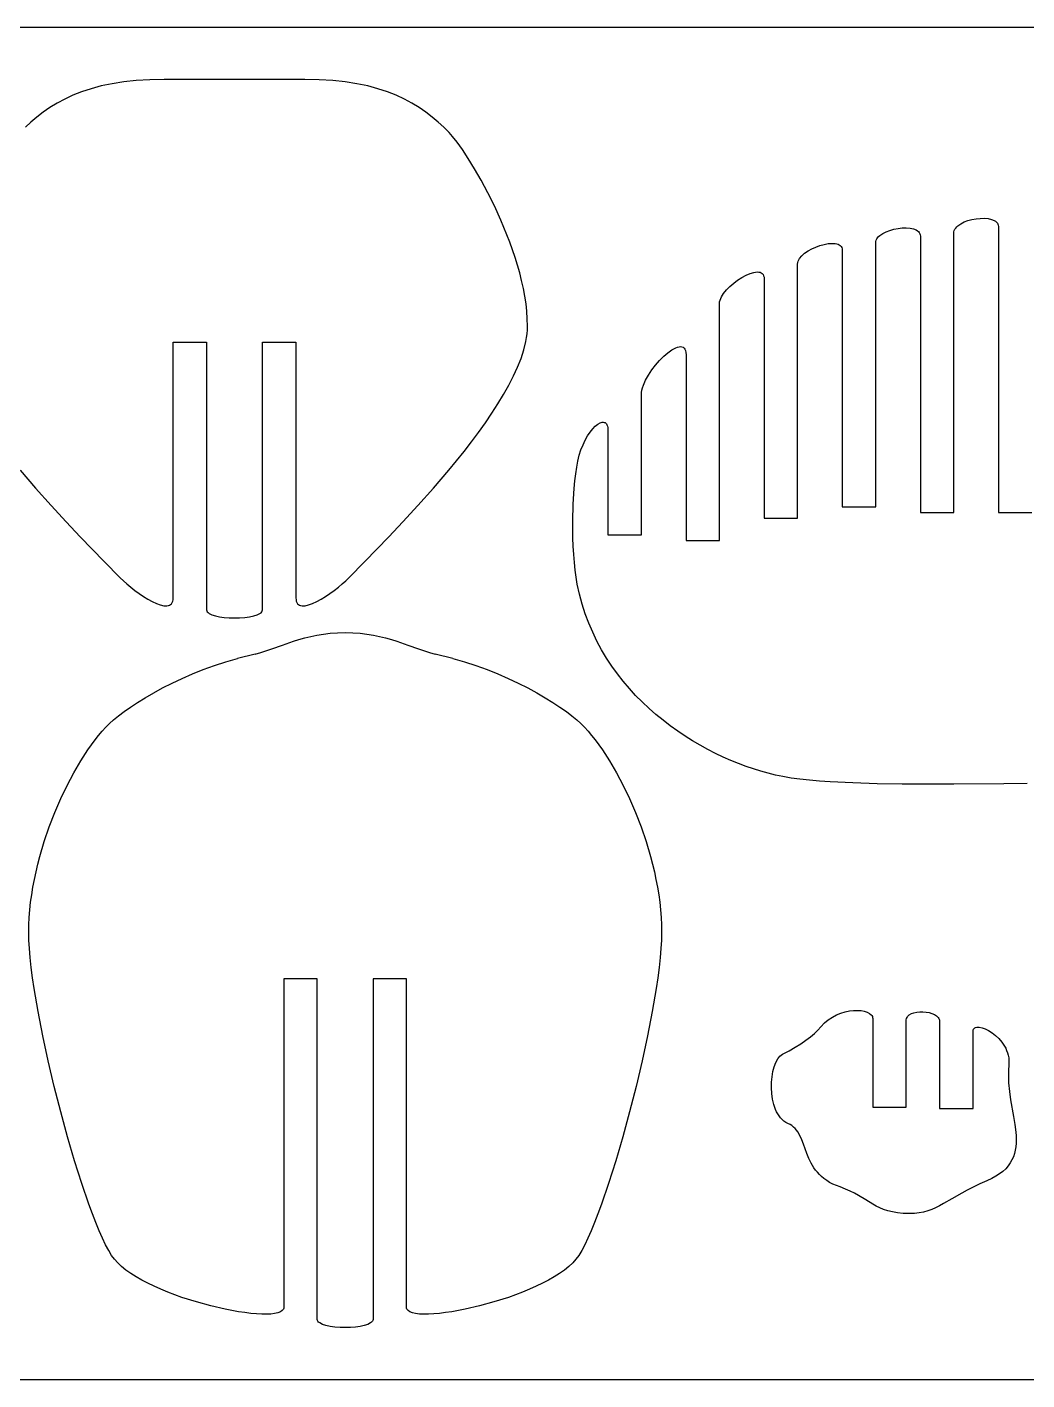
# Model space of a CAD drawing. Extents: x -1907 to 1907, y -3764 to 3764.
# Drawn here: x -1032 to 45, y 789 to 2247 of the extents above; entities that cross this region are included whole.
import ezdxf

# ---------------------------------------------------------------- set-up
doc = ezdxf.new("R2010")
doc.units = 0
doc.header["$MEASUREMENT"] = 0
doc.layers.get('0').update_dxf_attribs({"linetype": 'CONTINUOUS'})

msp = doc.modelspace()

# ---------------------------------------------------------------- linework, layer by layer
for p, q in [((-1907, 2246.5), (1907, 2246.5)), ((-928.3, 2187.5), (-940.9, 2185.5)), ((-914.8, 2189), (-928.3, 2187.5)), ((-900.3, 2189.8), (-914.8, 2189)), ((-884.8, 2190.2), (-900.3, 2189.8)), ((-733.1, 2190.2), (-884.8, 2190.2)), ((-717.6, 2189.8), (-733.1, 2190.2)), ((-703.1, 2189), (-717.6, 2189.8)), ((-689.6, 2187.5), (-703.1, 2189)), ((-677, 2185.5), (-689.6, 2187.5)), ((-983.1, 2173), (-991.9, 2168.9)), ((-973.7, 2176.8), (-983.1, 2173)), ((-963.5, 2180.1), (-973.7, 2176.8)), ((-952.6, 2183.1), (-963.5, 2180.1)), ((-940.9, 2185.5), (-952.6, 2183.1)), ((-665.3, 2183.1), (-677, 2185.5)), ((-654.4, 2180.1), (-665.3, 2183.1)), ((-644.2, 2176.8), (-654.4, 2180.1)), ((-634.8, 2173), (-644.2, 2176.8)), ((-626, 2168.9), (-634.8, 2173)), ((-1007.8, 2159.8), (-1015, 2154.8)), ((-1000.1, 2164.5), (-1007.8, 2159.8)), ((-991.9, 2168.9), (-1000.1, 2164.5)), ((-617.8, 2164.5), (-626, 2168.9)), ((-610.1, 2159.8), (-617.8, 2164.5)), ((-602.9, 2154.8), (-610.1, 2159.8)), ((-1028.2, 2144.2), (-1034.3, 2138.7)), ((-1021.8, 2149.6), (-1028.2, 2144.2)), ((-1015, 2154.8), (-1021.8, 2149.6)), ((-596.1, 2149.6), (-602.9, 2154.8)), ((-589.7, 2144.2), (-596.1, 2149.6)), ((-583.6, 2138.7), (-589.7, 2144.2)), ((-577.8, 2133), (-583.6, 2138.7)), ((-574, 2128.7), (-577.8, 2133)), ((-569.2, 2122.5), (-574, 2128.7)), ((-563.5, 2114.5), (-569.2, 2122.5)), ((-557.2, 2104.9), (-563.5, 2114.5)), ((-550.5, 2093.9), (-557.2, 2104.9)), ((-543.4, 2081.6), (-550.5, 2093.9)), ((-536.2, 2068.1), (-543.4, 2081.6)), ((-529, 2053.8), (-536.2, 2068.1)), ((-522, 2038.6), (-529, 2053.8)), ((-515.4, 2022.8), (-522, 2038.6)), ((-107, 2026), (-102.9, 2027.5)), ((-102.9, 2027.5), (-98.6, 2028.8)), ((-98.6, 2028.8), (-94.1, 2029.6)), ((-94.1, 2029.6), (-89.6, 2030.1)), ((-89.6, 2030.1), (-85.3, 2030.2)), ((-85.3, 2030.2), (-81.2, 2029.9)), ((-81.2, 2029.9), (-77.6, 2029.1)), ((-77.6, 2029.1), (-74.5, 2027.9)), ((-74.5, 2027.9), (-73.2, 2027.1)), ((-73.2, 2027.1), (-72.1, 2026.1)), ((-72.1, 2026.1), (-71.3, 2025.1)), ((-33.9, 2025.9), (-33.5, 2027.3)), ((-33.5, 2027.3), (-32.8, 2028.7)), ((-32.8, 2028.7), (-31.9, 2030)), ((-31.9, 2030), (-30.9, 2031.3)), ((-30.9, 2031.3), (-29.6, 2032.5)), ((-29.6, 2032.5), (-26.5, 2034.6)), ((-26.5, 2034.6), (-22.9, 2036.5)), ((-22.9, 2036.5), (-18.8, 2038)), ((-18.8, 2038), (-14.5, 2039.2)), ((-14.5, 2039.2), (-10, 2040)), ((-10, 2040), (-5.5, 2040.4)), ((-5.5, 2040.4), (-1.1, 2040.5)), ((-1.1, 2040.5), (2.9, 2040.1)), ((2.9, 2040.1), (6.6, 2039.3)), ((6.6, 2039.3), (9.6, 2038.1)), ((9.6, 2038.1), (10.9, 2037.3)), ((10.9, 2037.3), (12, 2036.4)), ((12, 2036.4), (12.9, 2035.4)), ((12.9, 2035.4), (13.5, 2034.3)), ((13.5, 2034.3), (13.9, 2033)), ((13.9, 2033), (14.1, 2031.7)), ((14.1, 2031.7), (14.1, 1723.5)), ((-512.3, 2014.7), (-515.4, 2022.8)), ((-509.4, 2006.6), (-512.3, 2014.7)), ((-178.2, 2011.2), (-173.8, 2012.4)), ((-173.8, 2012.4), (-169.4, 2013.2)), ((-169.4, 2013.2), (-165.4, 2013.5)), ((-165.4, 2013.5), (-161.7, 2013.3)), ((-161.7, 2013.3), (-160.1, 2013)), ((-160.1, 2013), (-158.6, 2012.5)), ((-158.6, 2012.5), (-157.4, 2011.9)), ((-157.4, 2011.9), (-156.3, 2011.1)), ((-118.1, 2013.9), (-118, 2015.4)), ((-118.1, 1729.5), (-118.1, 2013.9)), ((-118, 2015.4), (-117.6, 2016.8)), ((-117.6, 2016.8), (-117, 2018.2)), ((-117, 2018.2), (-116.1, 2019.5)), ((-116.1, 2019.5), (-115, 2020.8)), ((-115, 2020.8), (-113.7, 2021.9)), ((-113.7, 2021.9), (-110.6, 2024.1)), ((-110.6, 2024.1), (-107, 2026)), ((-71.3, 2025.1), (-70.6, 2023.9)), ((-70.6, 2023.9), (-70.2, 2022.6)), ((-70.2, 2022.6), (-70.1, 2021.1)), ((-70.1, 2021.1), (-70.1, 1723.5)), ((-34, 2024.3), (-33.9, 2025.9)), ((-34, 1723.5), (-34, 2024.3)), ((-506.6, 1998.3), (-509.4, 2006.6)), ((-504, 1990), (-506.6, 1998.3)), ((-201.1, 1995.7), (-200.2, 1997.2)), ((-200.2, 1997.2), (-197.8, 2000)), ((-197.8, 2000), (-194.8, 2002.8)), ((-194.8, 2002.8), (-191.1, 2005.3)), ((-191.1, 2005.3), (-187.1, 2007.6)), ((-187.1, 2007.6), (-182.7, 2009.5)), ((-182.7, 2009.5), (-178.2, 2011.2)), ((-156.3, 2011.1), (-155.4, 2010.1)), ((-155.4, 2010.1), (-154.7, 2008.9)), ((-154.7, 2008.9), (-154.3, 2007.6)), ((-154.3, 2007.6), (-154.2, 2006)), ((-154.2, 2006), (-154.2, 1729.5)), ((-501.7, 1981.7), (-504, 1990)), ((-249.5, 1982.2), (-247.6, 1982.5)), ((-247.6, 1982.5), (-245.9, 1982.7)), ((-245.9, 1982.7), (-244.2, 1982.6)), ((-244.2, 1982.6), (-242.8, 1982.3)), ((-202.3, 1991.2), (-202.1, 1992.7)), ((-202.3, 1717.5), (-202.3, 1991.2)), ((-202.1, 1992.7), (-201.7, 1994.2)), ((-201.7, 1994.2), (-201.1, 1995.7)), ((-499.6, 1973.3), (-501.7, 1981.7)), ((-497.7, 1965), (-499.6, 1973.3)), ((-275.3, 1967), (-271.2, 1970.5)), ((-271.2, 1970.5), (-266.9, 1973.7)), ((-266.9, 1973.7), (-262.4, 1976.6)), ((-262.4, 1976.6), (-257.9, 1979.1)), ((-257.9, 1979.1), (-253.6, 1981)), ((-253.6, 1981), (-249.5, 1982.2)), ((-242.8, 1982.3), (-241.5, 1981.8)), ((-241.5, 1981.8), (-240.4, 1981)), ((-240.4, 1981), (-239.5, 1979.9)), ((-239.5, 1979.9), (-238.9, 1978.6)), ((-238.9, 1978.6), (-238.5, 1977)), ((-238.5, 1977), (-238.3, 1975.1)), ((-238.3, 1975.1), (-238.3, 1717.5)), ((-496.2, 1956.7), (-497.7, 1965)), ((-494.9, 1948.5), (-496.2, 1956.7)), ((-285.9, 1952.2), (-285.2, 1954)), ((-285.2, 1954), (-284.4, 1955.8)), ((-284.4, 1955.8), (-282, 1959.5)), ((-282, 1959.5), (-278.9, 1963.3)), ((-278.9, 1963.3), (-275.3, 1967)), ((-494, 1940.3), (-494.9, 1948.5)), ((-493.5, 1932.2), (-494, 1940.3)), ((-286.4, 1948.8), (-286.3, 1950.5)), ((-286.4, 1693.5), (-286.4, 1948.8)), ((-286.3, 1950.5), (-285.9, 1952.2)), ((-493.3, 1924.2), (-493.5, 1932.2)), ((-493.4, 1920.2), (-493.3, 1924.2)), ((-495.1, 1907.6), (-494.3, 1911.9)), ((-494.3, 1911.9), (-493.7, 1916.1)), ((-493.7, 1916.1), (-493.4, 1920.2)), ((-875.1, 1907), (-839, 1907)), ((-875.1, 1631.4), (-875.1, 1907)), ((-839, 1907), (-839, 1618.5)), ((-778.9, 1618.5), (-778.9, 1907)), ((-778.9, 1907), (-742.8, 1907)), ((-742.8, 1907), (-742.8, 1631.4)), ((-500.3, 1889.6), (-497.3, 1898.7)), ((-497.3, 1898.7), (-495.1, 1907.6)), ((-346.5, 1891.8), (-342, 1895.7)), ((-342, 1895.7), (-337.7, 1898.7)), ((-337.7, 1898.7), (-333.6, 1900.9)), ((-333.6, 1900.9), (-331.8, 1901.6)), ((-331.8, 1901.6), (-330, 1902)), ((-330, 1902), (-328.4, 1902.2)), ((-328.4, 1902.2), (-326.9, 1902)), ((-326.9, 1902), (-325.6, 1901.5)), ((-325.6, 1901.5), (-324.5, 1900.7)), ((-324.5, 1900.7), (-323.7, 1899.5)), ((-323.7, 1899.5), (-323, 1897.9)), ((-323, 1897.9), (-322.6, 1895.9)), ((-322.6, 1895.9), (-322.5, 1893.5)), ((-504, 1880.2), (-500.3, 1889.6)), ((-359.4, 1877.1), (-355.3, 1882.4)), ((-355.3, 1882.4), (-351, 1887.4)), ((-351, 1887.4), (-346.5, 1891.8)), ((-322.5, 1893.5), (-322.5, 1693.5)), ((-513.4, 1860.7), (-508.4, 1870.6)), ((-508.4, 1870.6), (-504, 1880.2)), ((-368.5, 1860.6), (-366.1, 1866.1)), ((-366.1, 1866.1), (-363, 1871.6)), ((-363, 1871.6), (-359.4, 1877.1)), ((-519, 1850.7), (-513.4, 1860.7)), ((-370.6, 1850.3), (-370.4, 1852.8)), ((-370.4, 1852.8), (-370, 1855.3)), ((-370, 1855.3), (-369.4, 1857.9)), ((-369.4, 1857.9), (-368.5, 1860.6)), ((-531.7, 1830.4), (-525.1, 1840.6)), ((-525.1, 1840.6), (-519, 1850.7)), ((-370.6, 1699.5), (-370.6, 1850.3)), ((-538.7, 1820.1), (-531.7, 1830.4)), ((-553.7, 1799.6), (-546, 1809.8)), ((-546, 1809.8), (-538.7, 1820.1)), ((-428.5, 1806.1), (-425.8, 1810.2)), ((-425.8, 1810.2), (-423, 1813.6)), ((-423, 1813.6), (-420.3, 1816.4)), ((-420.3, 1816.4), (-417.6, 1818.6)), ((-417.6, 1818.6), (-415.1, 1820)), ((-415.1, 1820), (-412.8, 1820.7)), ((-412.8, 1820.7), (-411.7, 1820.8)), ((-411.7, 1820.8), (-410.7, 1820.6)), ((-410.7, 1820.6), (-409.8, 1820.3)), ((-409.8, 1820.3), (-409, 1819.7)), ((-409, 1819.7), (-408.3, 1818.9)), ((-408.3, 1818.9), (-407.7, 1817.8)), ((-407.7, 1817.8), (-407.3, 1816.6)), ((-407.3, 1816.6), (-406.9, 1815.1)), ((-406.9, 1815.1), (-406.6, 1811.3)), ((-406.6, 1811.3), (-406.6, 1699.5)), ((-561.6, 1789.3), (-553.7, 1799.6)), ((-435.7, 1791), (-433.5, 1796.5)), ((-433.5, 1796.5), (-431.1, 1801.6)), ((-431.1, 1801.6), (-428.5, 1806.1)), ((-577.9, 1769.1), (-569.7, 1779.2)), ((-569.7, 1779.2), (-561.6, 1789.3)), ((-440.3, 1772.4), (-439.1, 1778.9)), ((-439.1, 1778.9), (-437.6, 1785.1)), ((-437.6, 1785.1), (-435.7, 1791)), ((-1040, 1769.1), (-1023.3, 1749.6)), ((-594.7, 1749.6), (-577.9, 1769.1)), ((-442.2, 1757.6), (-441.3, 1765.3)), ((-441.3, 1765.3), (-440.3, 1772.4)), ((-1023.3, 1749.6), (-1006.6, 1730.9)), ((-611.3, 1730.9), (-594.7, 1749.6)), ((-444.1, 1732.4), (-443, 1749.5)), ((-443, 1749.5), (-442.2, 1757.6)), ((-1006.6, 1730.9), (-990.4, 1713.4)), ((-627.5, 1713.4), (-611.3, 1730.9)), ((-444.6, 1714.3), (-444.1, 1732.4)), ((-154.2, 1729.5), (-118.1, 1729.5)), ((-70.1, 1723.5), (-34, 1723.5)), ((14.1, 1723.5), (50.1, 1723.5)), ((-990.4, 1713.4), (-975.2, 1697.3)), ((-642.7, 1697.3), (-627.5, 1713.4)), ((-444.4, 1696.1), (-444.6, 1714.3)), ((-238.3, 1717.5), (-202.3, 1717.5)), ((-975.2, 1697.3), (-949.2, 1670.7)), ((-668.7, 1670.7), (-642.7, 1697.3)), ((-444, 1687.1), (-444.4, 1696.1)), ((-406.6, 1699.5), (-370.6, 1699.5)), ((-322.5, 1693.5), (-286.4, 1693.5)), ((-443.5, 1678.3), (-444, 1687.1)), ((-442.8, 1669.7), (-443.5, 1678.3)), ((-949.2, 1670.7), (-932, 1653.2)), ((-685.9, 1653.2), (-668.7, 1670.7)), ((-442, 1661.5), (-442.8, 1669.7)), ((-932, 1653.2), (-928.7, 1650)), ((-928.7, 1650), (-925, 1646.6)), ((-693, 1646.6), (-689.2, 1650)), ((-689.2, 1650), (-685.9, 1653.2)), ((-440.9, 1653.7), (-442, 1661.5)), ((-439.7, 1646.4), (-440.9, 1653.7)), ((-925, 1646.6), (-920.8, 1643.1)), ((-920.8, 1643.1), (-916.3, 1639.6)), ((-916.3, 1639.6), (-911.7, 1636.3)), ((-911.7, 1636.3), (-906.9, 1633.1)), ((-906.9, 1633.1), (-902.2, 1630.2)), ((-715.7, 1630.2), (-711, 1633.1)), ((-711, 1633.1), (-706.2, 1636.3)), ((-706.2, 1636.3), (-701.6, 1639.6)), ((-701.6, 1639.6), (-697.1, 1643.1)), ((-697.1, 1643.1), (-693, 1646.6)), ((-437.3, 1635.4), (-439.7, 1646.4)), ((-434.4, 1624.7), (-437.3, 1635.4)), ((-902.2, 1630.2), (-897.5, 1627.6)), ((-897.5, 1627.6), (-893, 1625.6)), ((-893, 1625.6), (-888.9, 1624)), ((-888.9, 1624), (-885, 1623.1)), ((-885, 1623.1), (-883.3, 1623)), ((-883.3, 1623), (-881.7, 1623)), ((-881.7, 1623), (-880.2, 1623.2)), ((-880.2, 1623.2), (-878.9, 1623.6)), ((-878.9, 1623.6), (-877.8, 1624.3)), ((-877.8, 1624.3), (-876.9, 1625.2)), ((-876.9, 1625.2), (-876.1, 1626.4)), ((-876.1, 1626.4), (-875.5, 1627.8)), ((-875.5, 1627.8), (-875.2, 1629.5)), ((-875.2, 1629.5), (-875.1, 1631.4)), ((-839, 1618.5), (-838.8, 1617.5)), ((-779.1, 1617.4), (-778.9, 1618.5)), ((-742.8, 1631.4), (-742.7, 1629.5)), ((-742.7, 1629.5), (-742.4, 1627.8)), ((-742.4, 1627.8), (-741.8, 1626.4)), ((-741.8, 1626.4), (-741.1, 1625.2)), ((-741.1, 1625.2), (-740.1, 1624.3)), ((-740.1, 1624.3), (-739, 1623.6)), ((-739, 1623.6), (-737.7, 1623.2)), ((-737.7, 1623.2), (-736.2, 1623)), ((-736.2, 1623), (-734.6, 1623)), ((-734.6, 1623), (-732.9, 1623.1)), ((-732.9, 1623.1), (-729.1, 1624)), ((-729.1, 1624), (-724.9, 1625.6)), ((-724.9, 1625.6), (-720.4, 1627.6)), ((-720.4, 1627.6), (-715.7, 1630.2)), ((-431.1, 1614.3), (-434.4, 1624.7)), ((-838.8, 1617.5), (-838.3, 1616.5)), ((-838.3, 1616.5), (-837.5, 1615.6)), ((-837.5, 1615.6), (-836.4, 1614.8)), ((-836.4, 1614.8), (-833.5, 1613.4)), ((-833.5, 1613.4), (-829.6, 1612.2)), ((-829.6, 1612.2), (-825.1, 1611.2)), ((-825.1, 1611.2), (-820, 1610.5)), ((-820, 1610.5), (-814.6, 1610.1)), ((-814.6, 1610.1), (-809, 1609.9)), ((-809, 1609.9), (-803.4, 1610)), ((-803.4, 1610), (-797.9, 1610.4)), ((-797.9, 1610.4), (-792.8, 1611.1)), ((-792.8, 1611.1), (-788.3, 1612)), ((-788.3, 1612), (-784.5, 1613.2)), ((-784.5, 1613.2), (-781.5, 1614.7)), ((-781.5, 1614.7), (-780.4, 1615.5)), ((-780.4, 1615.5), (-779.6, 1616.4)), ((-779.6, 1616.4), (-779.1, 1617.4)), ((-427.3, 1604.2), (-431.1, 1614.3)), ((-423.1, 1594.4), (-427.3, 1604.2)), ((-733.3, 1588.4), (-726.9, 1590)), ((-726.9, 1590), (-720.2, 1591.4)), ((-720.2, 1591.4), (-713.2, 1592.6)), ((-713.2, 1592.6), (-705.8, 1593.4)), ((-705.8, 1593.4), (-698, 1594)), ((-698, 1594), (-689.7, 1594.2)), ((-689.7, 1594.2), (-681.5, 1594)), ((-681.5, 1594), (-673.7, 1593.4)), ((-673.7, 1593.4), (-666.3, 1592.6)), ((-666.3, 1592.6), (-659.3, 1591.4)), ((-659.3, 1591.4), (-652.6, 1590)), ((-652.6, 1590), (-646.2, 1588.4)), ((-418.5, 1584.9), (-423.1, 1594.4)), ((-780.6, 1572.7), (-768.8, 1576.5)), ((-768.8, 1576.5), (-757.2, 1580.6)), ((-757.2, 1580.6), (-745.5, 1584.7)), ((-745.5, 1584.7), (-739.5, 1586.6)), ((-739.5, 1586.6), (-733.3, 1588.4)), ((-646.2, 1588.4), (-640, 1586.6)), ((-640, 1586.6), (-634, 1584.7)), ((-634, 1584.7), (-622.3, 1580.6)), ((-622.3, 1580.6), (-610.7, 1576.5)), ((-610.7, 1576.5), (-598.9, 1572.7)), ((-413.5, 1575.6), (-418.5, 1584.9)), ((-408.2, 1566.7), (-413.5, 1575.6)), ((-830.6, 1558.6), (-818.3, 1562.6)), ((-818.3, 1562.6), (-805.8, 1566.2)), ((-786.7, 1570.9), (-805.8, 1566.2)), ((-786.7, 1570.9), (-780.6, 1572.7)), ((-598.9, 1572.7), (-592.8, 1570.9)), ((-573.7, 1566.2), (-592.8, 1570.9)), ((-573.7, 1566.2), (-561.1, 1562.6)), ((-561.1, 1562.6), (-548.8, 1558.6)), ((-402.5, 1558.1), (-408.2, 1566.7)), ((-865.4, 1544.7), (-854.2, 1549.6)), ((-854.2, 1549.6), (-842.6, 1554.2)), ((-842.6, 1554.2), (-830.6, 1558.6)), ((-548.8, 1558.6), (-536.8, 1554.2)), ((-536.8, 1554.2), (-525.2, 1549.6)), ((-525.2, 1549.6), (-514, 1544.7)), ((-396.5, 1549.8), (-402.5, 1558.1)), ((-390.2, 1541.7), (-396.5, 1549.8)), ((-896, 1529.2), (-886.4, 1534.5)), ((-886.4, 1534.5), (-876.2, 1539.6)), ((-876.2, 1539.6), (-865.4, 1544.7)), ((-514, 1544.7), (-503.3, 1539.6)), ((-503.3, 1539.6), (-493.1, 1534.5)), ((-493.1, 1534.5), (-483.4, 1529.2)), ((-383.6, 1534), (-390.2, 1541.7)), ((-376.8, 1526.5), (-383.6, 1534)), ((-921.1, 1513.9), (-913.5, 1518.9)), ((-913.5, 1518.9), (-905.1, 1524)), ((-905.1, 1524), (-896, 1529.2)), ((-483.4, 1529.2), (-474.4, 1524)), ((-474.4, 1524), (-466, 1518.9)), ((-466, 1518.9), (-458.3, 1513.9)), ((-369.7, 1519.4), (-376.8, 1526.5)), ((-362.4, 1512.5), (-369.7, 1519.4)), ((-939.3, 1500.1), (-934.1, 1504.4)), ((-934.1, 1504.4), (-928, 1509)), ((-928, 1509), (-921.1, 1513.9)), ((-458.3, 1513.9), (-451.4, 1509)), ((-451.4, 1509), (-445.4, 1504.4)), ((-445.4, 1504.4), (-440.2, 1500.1)), ((-354.9, 1506), (-362.4, 1512.5)), ((-347.3, 1499.7), (-354.9, 1506)), ((-955.3, 1483.3), (-951.4, 1487.9)), ((-951.4, 1487.9), (-947.5, 1492.2)), ((-947.5, 1492.2), (-943.6, 1496.2)), ((-943.6, 1496.2), (-939.3, 1500.1)), ((-440.2, 1500.1), (-435.9, 1496.2)), ((-435.9, 1496.2), (-432, 1492.2)), ((-432, 1492.2), (-428.1, 1487.9)), ((-428.1, 1487.9), (-424.2, 1483.3)), ((-339.5, 1493.7), (-347.3, 1499.7)), ((-331.5, 1488), (-339.5, 1493.7)), ((-323.5, 1482.6), (-331.5, 1488)), ((-967, 1467.7), (-963.1, 1473.2)), ((-963.1, 1473.2), (-959.2, 1478.4)), ((-959.2, 1478.4), (-955.3, 1483.3)), ((-424.2, 1483.3), (-420.3, 1478.4)), ((-420.3, 1478.4), (-416.4, 1473.2)), ((-416.4, 1473.2), (-412.5, 1467.7)), ((-315.4, 1477.5), (-323.5, 1482.6)), ((-307.2, 1472.7), (-315.4, 1477.5)), ((-298.9, 1468.2), (-307.2, 1472.7)), ((-974.6, 1455.9), (-967, 1467.7)), ((-412.5, 1467.7), (-404.8, 1455.9)), ((-290.7, 1464), (-298.9, 1468.2)), ((-282.4, 1460), (-290.7, 1464)), ((-274.2, 1456.4), (-282.4, 1460)), ((-989.3, 1429.5), (-982.1, 1443.1)), ((-982.1, 1443.1), (-974.6, 1455.9)), ((-404.8, 1455.9), (-397.4, 1443.1)), ((-397.4, 1443.1), (-390.2, 1429.5)), ((-266, 1453), (-274.2, 1456.4)), ((-257.8, 1450), (-266, 1453)), ((-249.8, 1447.2), (-257.8, 1450)), ((-241.8, 1444.7), (-249.8, 1447.2)), ((-234, 1442.5), (-241.8, 1444.7)), ((-996.1, 1415.2), (-989.3, 1429.5)), ((-390.2, 1429.5), (-383.3, 1415.2)), ((-226.3, 1440.6), (-234, 1442.5)), ((-218.2, 1438.9), (-226.3, 1440.6)), ((-209.4, 1437.4), (-218.2, 1438.9)), ((-199.8, 1436.2), (-209.4, 1437.4)), ((-189.5, 1435), (-199.8, 1436.2)), ((-178.6, 1434.1), (-189.5, 1435)), ((-167.1, 1433.3), (-178.6, 1434.1)), ((-142.7, 1432.1), (-167.1, 1433.3)), ((-116.7, 1431.3), (-142.7, 1432.1)), ((-89.6, 1430.9), (-116.7, 1431.3)), ((-61.9, 1430.8), (-89.6, 1430.9)), ((-34.1, 1430.9), (-61.9, 1430.8)), ((19.8, 1431.3), (-34.1, 1430.9)), ((45.1, 1431.4), (19.8, 1431.3)), ((-1002.6, 1400.2), (-996.1, 1415.2)), ((-383.3, 1415.2), (-376.9, 1400.2)), ((-1008.5, 1384.8), (-1002.6, 1400.2)), ((-376.9, 1400.2), (-370.9, 1384.8)), ((-1014, 1368.9), (-1008.5, 1384.8)), ((-370.9, 1384.8), (-365.5, 1368.9)), ((-1018.7, 1352.7), (-1014, 1368.9)), ((-365.5, 1368.9), (-360.7, 1352.7)), ((-1022.8, 1336.3), (-1020.9, 1344.5)), ((-1020.9, 1344.5), (-1018.7, 1352.7)), ((-360.7, 1352.7), (-358.6, 1344.5)), ((-358.6, 1344.5), (-356.6, 1336.3)), ((-1026.1, 1319.9), (-1024.6, 1328.1)), ((-1024.6, 1328.1), (-1022.8, 1336.3)), ((-356.6, 1336.3), (-354.9, 1328.1)), ((-354.9, 1328.1), (-353.3, 1319.9)), ((-1027.4, 1311.7), (-1026.1, 1319.9)), ((-353.3, 1319.9), (-352, 1311.7)), ((-1029.4, 1295.3), (-1028.6, 1303.5)), ((-1028.6, 1303.5), (-1027.4, 1311.7)), ((-352, 1311.7), (-350.9, 1303.5)), ((-350.9, 1303.5), (-350, 1295.3)), ((-1030.5, 1279.2), (-1030.1, 1287.2)), ((-1030.1, 1287.2), (-1029.4, 1295.3)), ((-350, 1295.3), (-349.4, 1287.2)), ((-349.4, 1287.2), (-349, 1279.2)), ((-1030.6, 1271.2), (-1030.5, 1279.2)), ((-1030.4, 1262.9), (-1030.6, 1271.2)), ((-349, 1279.2), (-348.8, 1271.2)), ((-348.8, 1271.2), (-349, 1262.9)), ((-1029.9, 1253.7), (-1030.4, 1262.9)), ((-1029.1, 1243.9), (-1029.9, 1253.7)), ((-349.5, 1253.7), (-350.4, 1243.9)), ((-349, 1262.9), (-349.5, 1253.7)), ((-1027.9, 1233.4), (-1029.1, 1243.9)), ((-350.4, 1243.9), (-351.5, 1233.4)), ((-1026.5, 1222.3), (-1027.9, 1233.4)), ((-351.5, 1233.4), (-353, 1222.3)), ((-1024.7, 1210.6), (-1026.5, 1222.3)), ((-1020.5, 1185.9), (-1024.7, 1210.6)), ((-755.8, 1220.9), (-755.8, 867.2)), ((-719.8, 1220.9), (-755.8, 1220.9)), ((-719.8, 854.2), (-719.8, 1220.9)), ((-659.7, 1220.9), (-659.7, 854.2)), ((-623.6, 1220.9), (-659.7, 1220.9)), ((-623.6, 867.2), (-623.6, 1220.9)), ((-354.7, 1210.6), (-358.9, 1185.9)), ((-353, 1222.3), (-354.7, 1210.6)), ((-1015.4, 1159.8), (-1020.5, 1185.9)), ((-358.9, 1185.9), (-364, 1159.8)), ((-164.9, 1179.9), (-160.4, 1182.3)), ((-160.4, 1182.3), (-155.7, 1184.2)), ((-155.7, 1184.2), (-151.1, 1185.6)), ((-151.1, 1185.6), (-146.5, 1186.6)), ((-146.5, 1186.6), (-142.1, 1187)), ((-142.1, 1187), (-137.9, 1187.1)), ((-137.9, 1187.1), (-134, 1186.8)), ((-134, 1186.8), (-130.5, 1186.2)), ((-130.5, 1186.2), (-127.4, 1185.2)), ((-127.4, 1185.2), (-124.9, 1183.9)), ((-124.9, 1183.9), (-123, 1182.3)), ((-123, 1182.3), (-122.3, 1181.4)), ((-122.3, 1181.4), (-121.8, 1180.5)), ((-83.8, 1180.4), (-82, 1182.2)), ((-82, 1182.2), (-79.7, 1183.6)), ((-79.7, 1183.6), (-77, 1184.6)), ((-77, 1184.6), (-73.9, 1185.3)), ((-73.9, 1185.3), (-70.6, 1185.6)), ((-70.6, 1185.6), (-67.3, 1185.6)), ((-67.3, 1185.6), (-63.9, 1185.3)), ((-63.9, 1185.3), (-60.7, 1184.7)), ((-60.7, 1184.7), (-57.6, 1183.8)), ((-57.6, 1183.8), (-54.9, 1182.6)), ((-54.9, 1182.6), (-52.6, 1181.1)), ((-52.6, 1181.1), (-50.8, 1179.4)), ((-180.4, 1165.8), (-177.2, 1169.3)), ((-177.2, 1169.3), (-173.4, 1173.5)), ((-173.4, 1173.5), (-169.3, 1177)), ((-169.3, 1177), (-164.9, 1179.9)), ((-121.8, 1180.5), (-121.5, 1179.5)), ((-121.5, 1179.5), (-121.4, 1178.5)), ((-121.4, 1178.5), (-121.4, 1082.7)), ((-85.3, 1175.6), (-85.2, 1177)), ((-85.3, 1082.7), (-85.3, 1175.6)), ((-85.2, 1177), (-84.9, 1178.2)), ((-84.9, 1178.2), (-84.4, 1179.4)), ((-84.4, 1179.4), (-83.8, 1180.4)), ((-50.8, 1179.4), (-50.1, 1178.5)), ((-50.1, 1178.5), (-49.7, 1177.5)), ((-49.7, 1177.5), (-49.4, 1176.4)), ((-49.4, 1176.4), (-49.3, 1175.3)), ((-49.3, 1175.3), (-49.3, 1081.3)), ((-13.1, 1165.7), (-12.7, 1166.7)), ((-12.7, 1166.7), (-12.2, 1167.5)), ((-12.2, 1167.5), (-11.4, 1168.2)), ((-11.4, 1168.2), (-10.5, 1168.7)), ((-10.5, 1168.7), (-9.4, 1169)), ((-9.4, 1169), (-6.7, 1169)), ((-6.7, 1169), (-3.6, 1168.4)), ((-3.6, 1168.4), (-0.1, 1167.2)), ((-0.1, 1167.2), (3.5, 1165.4)), ((-1009.6, 1132.7), (-1015.4, 1159.8)), ((-364, 1159.8), (-369.9, 1132.7)), ((-198.8, 1151.2), (-193.3, 1154.9)), ((-193.3, 1154.9), (-188.4, 1158.6)), ((-188.4, 1158.6), (-184.1, 1162.2)), ((-184.1, 1162.2), (-180.4, 1165.8)), ((-13.2, 1164.4), (-13.1, 1165.7)), ((-13.2, 1081.3), (-13.2, 1164.4)), ((3.5, 1165.4), (7.3, 1163)), ((7.3, 1163), (11, 1160.1)), ((11, 1160.1), (14.6, 1156.7)), ((14.6, 1156.7), (17.8, 1152.8)), ((17.8, 1152.8), (20.7, 1148.5)), ((-222.5, 1136.3), (-221.3, 1137.7)), ((-221.3, 1137.7), (-220, 1138.9)), ((-220, 1138.9), (-218.6, 1139.8)), ((-218.6, 1139.8), (-211.5, 1143.6)), ((-211.5, 1143.6), (-204.9, 1147.4)), ((-204.9, 1147.4), (-198.8, 1151.2)), ((20.7, 1148.5), (21.9, 1146.2)), ((21.9, 1146.2), (22.9, 1143.8)), ((22.9, 1143.8), (23.8, 1141.3)), ((23.8, 1141.3), (24.5, 1138.8)), ((24.5, 1138.8), (25.1, 1136.1)), ((-1003.1, 1105.2), (-1009.6, 1132.7)), ((-369.9, 1132.7), (-376.4, 1105.2)), ((-228.9, 1121.1), (-227.5, 1126.3)), ((-227.5, 1126.3), (-225.8, 1130.8)), ((-225.8, 1130.8), (-223.7, 1134.7)), ((-223.7, 1134.7), (-222.5, 1136.3)), ((24.8, 1123.1), (24.7, 1118.4)), ((25.2, 1127.8), (24.8, 1123.1)), ((25.1, 1136.1), (25.3, 1133.4)), ((25.4, 1130.6), (25.2, 1127.8)), ((25.3, 1133.4), (25.4, 1130.6)), ((-230.6, 1103.6), (-230.5, 1109.6)), ((-230.5, 1109.6), (-229.9, 1115.5)), ((-229.9, 1115.5), (-228.9, 1121.1)), ((24.7, 1118.4), (24.7, 1113.7)), ((24.7, 1113.7), (24.9, 1109.1)), ((24.9, 1109.1), (25.9, 1099.8)), ((-996.1, 1077.8), (-1003.1, 1105.2)), ((-376.4, 1105.2), (-383.4, 1077.8)), ((-230.2, 1097.5), (-230.6, 1103.6)), ((-229.4, 1091.5), (-230.2, 1097.5)), ((25.9, 1099.8), (27.2, 1090.7)), ((-228, 1085.7), (-229.4, 1091.5)), ((-226.1, 1080.4), (-228, 1085.7)), ((-225, 1077.9), (-226.1, 1080.4)), ((-121.4, 1082.7), (-85.3, 1082.7)), ((-49.3, 1081.3), (-13.2, 1081.3)), ((27.2, 1090.7), (30.4, 1072.8)), ((-988.7, 1050.9), (-996.1, 1077.8)), ((-383.4, 1077.8), (-390.7, 1050.9)), ((-223.7, 1075.5), (-225, 1077.9)), ((-222.2, 1073.3), (-223.7, 1075.5)), ((-220.6, 1071.3), (-222.2, 1073.3)), ((-218.9, 1069.4), (-220.6, 1071.3)), ((-217, 1067.8), (-218.9, 1069.4)), ((-214.9, 1066.4), (-217, 1067.8)), ((-212.7, 1065.3), (-214.9, 1066.4)), ((-210.4, 1064.1), (-212.7, 1065.3)), ((-208.4, 1062.9), (-210.4, 1064.1)), ((30.4, 1072.8), (31.7, 1064.2)), ((31.7, 1064.2), (32.7, 1055.9)), ((-981.2, 1025), (-988.7, 1050.9)), ((-390.7, 1050.9), (-398.3, 1025)), ((-206.6, 1061.4), (-208.4, 1062.9)), ((-205, 1059.8), (-206.6, 1061.4)), ((-203.5, 1058.1), (-205, 1059.8)), ((-202.1, 1056.2), (-203.5, 1058.1)), ((-199.8, 1052.1), (-202.1, 1056.2)), ((-197.8, 1047.7), (-199.8, 1052.1)), ((32.7, 1055.9), (33, 1051.8)), ((33, 1051.8), (33.1, 1047.9)), ((-196, 1042.9), (-197.8, 1047.7)), ((-192.3, 1032.8), (-196, 1042.9)), ((32.1, 1036.5), (31.3, 1032.9)), ((32.7, 1040.2), (32.1, 1036.5)), ((33, 1044), (32.7, 1040.2)), ((33.1, 1047.9), (33, 1044)), ((-973.5, 1000.6), (-981.2, 1025)), ((-398.3, 1025), (-406, 1000.6)), ((-190.2, 1027.6), (-192.3, 1032.8)), ((-187.7, 1022.5), (-190.2, 1027.6)), ((-184.7, 1017.4), (-187.7, 1022.5)), ((26.8, 1022.7), (24.6, 1019.6)), ((28.6, 1026), (26.8, 1022.7)), ((30.1, 1029.4), (28.6, 1026)), ((31.3, 1032.9), (30.1, 1029.4)), ((-182.9, 1015), (-184.7, 1017.4)), ((-181, 1012.6), (-182.9, 1015)), ((-178.8, 1010.3), (-181, 1012.6)), ((-176.5, 1008), (-178.8, 1010.3)), ((-173.9, 1005.9), (-176.5, 1008)), ((-171, 1003.8), (-173.9, 1005.9)), ((6.8, 1005.8), (1.7, 1003.5)), ((11.3, 1008.3), (6.8, 1005.8)), ((15.3, 1010.9), (11.3, 1008.3)), ((18.9, 1013.6), (15.3, 1010.9)), ((21.9, 1016.5), (18.9, 1013.6)), ((24.6, 1019.6), (21.9, 1016.5)), ((-965.8, 978.3), (-973.5, 1000.6)), ((-406, 1000.6), (-413.6, 978.3)), ((-167.8, 1001.8), (-171, 1003.8)), ((-164.4, 1000), (-167.8, 1001.8)), ((-160.6, 998.3), (-164.4, 1000)), ((-156.5, 996.8), (-160.6, 998.3)), ((-150.8, 994.6), (-156.5, 996.8)), ((-145.6, 992.3), (-150.8, 994.6)), ((-140.9, 990), (-145.6, 992.3)), ((-19.6, 993.4), (-25.5, 990.2)), ((-13.2, 996.7), (-19.6, 993.4)), ((-6.1, 1000.1), (-13.2, 996.7)), ((1.7, 1003.5), (-6.1, 1000.1)), ((-962.1, 968), (-965.8, 978.3)), ((-413.6, 978.3), (-417.4, 968)), ((-136.6, 987.6), (-140.9, 990)), ((-128.8, 982.8), (-136.6, 987.6)), ((-121.4, 978.3), (-128.8, 982.8)), ((-117.7, 976.2), (-121.4, 978.3)), ((-45.1, 978.9), (-49.4, 976.5)), ((-36, 984.2), (-45.1, 978.9)), ((-25.5, 990.2), (-36, 984.2)), ((-958.4, 958.5), (-962.1, 968)), ((-417.4, 968), (-421.1, 958.5)), ((-113.8, 974.3), (-117.7, 976.2)), ((-109.7, 972.6), (-113.8, 974.3)), ((-105.1, 971.1), (-109.7, 972.6)), ((-100.2, 969.9), (-105.1, 971.1)), ((-94.7, 969), (-100.2, 969.9)), ((-88.7, 968.4), (-94.7, 969)), ((-81.9, 968.1), (-88.7, 968.4)), ((-76.4, 968.3), (-81.9, 968.1)), ((-71.4, 968.9), (-76.4, 968.3)), ((-66.6, 969.8), (-71.4, 968.9)), ((-62.2, 971), (-66.6, 969.8)), ((-57.8, 972.6), (-62.2, 971)), ((-53.6, 974.4), (-57.8, 972.6)), ((-49.4, 976.5), (-53.6, 974.4)), ((-954.8, 949.6), (-958.4, 958.5)), ((-951.2, 941.6), (-954.8, 949.6)), ((-424.7, 949.6), (-428.2, 941.6)), ((-421.1, 958.5), (-424.7, 949.6)), ((-947.8, 934.5), (-951.2, 941.6)), ((-944.5, 928.3), (-947.8, 934.5)), ((-431.6, 934.5), (-434.9, 928.3)), ((-428.2, 941.6), (-431.6, 934.5)), ((-941.4, 923.1), (-944.5, 928.3)), ((-938.4, 919), (-941.4, 923.1)), ((-934.8, 915), (-938.4, 919)), ((-441.1, 919), (-444.6, 915)), ((-438.1, 923.1), (-441.1, 919)), ((-434.9, 928.3), (-438.1, 923.1)), ((-930.7, 911.1), (-934.8, 915)), ((-925.9, 907.3), (-930.7, 911.1)), ((-920.7, 903.6), (-925.9, 907.3)), ((-453.5, 907.3), (-458.8, 903.6)), ((-448.8, 911.1), (-453.5, 907.3)), ((-444.6, 915), (-448.8, 911.1)), ((-915, 900), (-920.7, 903.6)), ((-908.8, 896.5), (-915, 900)), ((-902.3, 893.1), (-908.8, 896.5)), ((-895.4, 889.8), (-902.3, 893.1)), ((-888.2, 886.6), (-895.4, 889.8)), ((-484.1, 889.8), (-491.2, 886.6)), ((-477.2, 893.1), (-484.1, 889.8)), ((-470.6, 896.5), (-477.2, 893.1)), ((-464.5, 900), (-470.6, 896.5)), ((-458.8, 903.6), (-464.5, 900)), ((-880.9, 883.6), (-888.2, 886.6)), ((-873.3, 880.7), (-880.9, 883.6)), ((-865.6, 877.9), (-873.3, 880.7)), ((-849.9, 873), (-865.6, 877.9)), ((-513.9, 877.9), (-529.6, 873)), ((-506.2, 880.7), (-513.9, 877.9)), ((-498.6, 883.6), (-506.2, 880.7)), ((-491.2, 886.6), (-498.6, 883.6)), ((-834.3, 868.7), (-849.9, 873)), ((-819, 865.1), (-834.3, 868.7)), ((-804.6, 862.4), (-819, 865.1)), ((-797.7, 861.4), (-804.6, 862.4)), ((-791.3, 860.6), (-797.7, 861.4)), ((-785.2, 860.1), (-791.3, 860.6)), ((-779.5, 859.8), (-785.2, 860.1)), ((-765.7, 860.4), (-769.7, 859.9)), ((-762.3, 861.2), (-765.7, 860.4)), ((-759.5, 862.2), (-762.3, 861.2)), ((-757.5, 863.6), (-759.5, 862.2)), ((-756.8, 864.4), (-757.5, 863.6)), ((-756.3, 865.2), (-756.8, 864.4)), ((-755.9, 866.2), (-756.3, 865.2)), ((-755.8, 867.2), (-755.9, 866.2)), ((-623.5, 866.2), (-623.6, 867.2)), ((-623.2, 865.2), (-623.5, 866.2)), ((-622.7, 864.4), (-623.2, 865.2)), ((-621.9, 863.6), (-622.7, 864.4)), ((-619.9, 862.2), (-621.9, 863.6)), ((-617.2, 861.2), (-619.9, 862.2)), ((-613.8, 860.4), (-617.2, 861.2)), ((-609.7, 859.9), (-613.8, 860.4)), ((-594.3, 860.1), (-599.9, 859.8)), ((-588.2, 860.6), (-594.3, 860.1)), ((-581.7, 861.4), (-588.2, 860.6)), ((-574.9, 862.4), (-581.7, 861.4)), ((-560.4, 865.1), (-574.9, 862.4)), ((-545.2, 868.7), (-560.4, 865.1)), ((-529.6, 873), (-545.2, 868.7)), ((-774.4, 859.7), (-779.5, 859.8)), ((-769.7, 859.9), (-774.4, 859.7)), ((-719.6, 853.1), (-719.8, 854.2)), ((-719.1, 852.1), (-719.6, 853.1)), ((-718.3, 851.2), (-719.1, 852.1)), ((-717.2, 850.3), (-718.3, 851.2)), ((-714.2, 848.8), (-717.2, 850.3)), ((-710.4, 847.5), (-714.2, 848.8)), ((-705.8, 846.5), (-710.4, 847.5)), ((-700.8, 845.8), (-705.8, 846.5)), ((-695.3, 845.4), (-700.8, 845.8)), ((-689.7, 845.3), (-695.3, 845.4)), ((-684.1, 845.4), (-689.7, 845.3)), ((-678.7, 845.8), (-684.1, 845.4)), ((-673.6, 846.5), (-678.7, 845.8)), ((-669.1, 847.5), (-673.6, 846.5)), ((-665.2, 848.8), (-669.1, 847.5)), ((-662.3, 850.3), (-665.2, 848.8)), ((-661.2, 851.2), (-662.3, 850.3)), ((-660.4, 852.1), (-661.2, 851.2)), ((-659.8, 853.1), (-660.4, 852.1)), ((-659.7, 854.2), (-659.8, 853.1)), ((-605.1, 859.7), (-609.7, 859.9)), ((-599.9, 859.8), (-605.1, 859.7)), ((1907, 788.9), (-1907, 788.9))]:
    msp.add_line(p, q)

doc.saveas('drawing.dxf')
